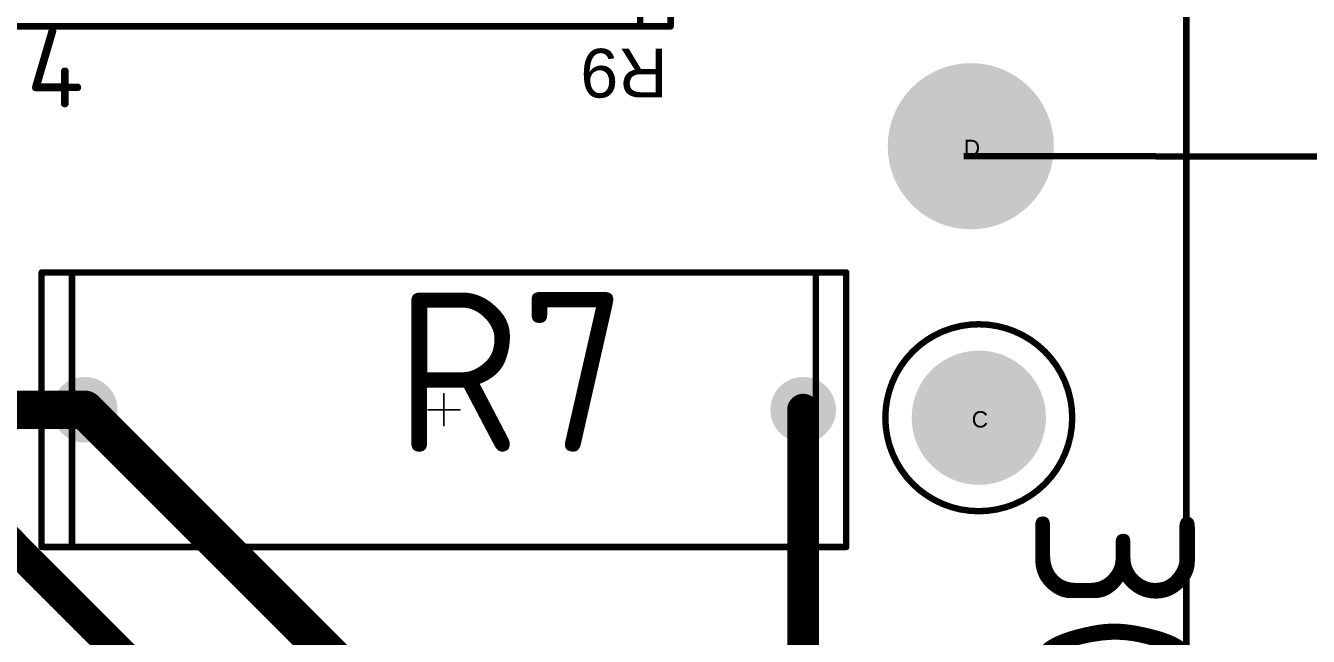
# Model space of a CAD drawing. Header units: millimetres. Extents: x 3219 to 51106, y -14166 to 2063.
# Drawn here: x 5725.13 to 5765.3, y 1878.76 to 1897.88 of the extents above; entities that cross this region are included whole.
import ezdxf

# ---------------------------------------------------------------- set-up
doc = ezdxf.new("R2010")
doc.units = ezdxf.units.MM
doc.layers.get('0').update_dxf_attribs({"lineweight": 53})
for name, color, linetype in [('Bottom Layer', 5, 'Continuous'), ('Bottom Solder', 6, 'Continuous'), ('Drill Drawing', 1, 'Continuous'), ('Mechanical 1', 6, 'Continuous'), ('Mechanical 15', 56, 'Continuous'), ('Multi-Layer', 9, 'Continuous'), ('Top 3D Body', 76, 'Continuous'), ('Top Layer', 1, 'Continuous'), ('Top Overlay', 2, 'Continuous'), ('Top Solder', 216, 'Continuous')]:
    doc.layers.add(name, color=color, linetype=linetype)
doc.layers.add('жгут', color=9, linetype='Continuous', lineweight=100)
doc.styles.add('Arial', font='arial.ttf', dxfattribs={"height": 3})
doc.styles.add('GOST type B', font='GOST_B.TTF', dxfattribs={"height": 3.5})

# ---------------------------------------------------------------- blocks, each defined once
blk = doc.blocks.new('_2_33_2__140_02_0206_00_00__70')
at = {"layer": 'Bottom Layer'}
h = blk.add_hatch(color=5, dxfattribs=at)
edge = h.paths.add_edge_path()
edge.add_arc((-11.25, 0), 0.925, 0, 360)
h = blk.add_hatch(color=5, dxfattribs=at)
edge = h.paths.add_edge_path()
edge.add_arc((11.25, 0), 0.925, 0, 360)
at = {"layer": 'Bottom Solder'}
h = blk.add_hatch(color=6, dxfattribs=at)
edge = h.paths.add_edge_path()
edge.add_arc((-11.25, 0), 1.027, 0, 360)
h = blk.add_hatch(color=6, dxfattribs=at)
edge = h.paths.add_edge_path()
edge.add_arc((11.25, 0), 1.027, 0, 360)
at = {"layer": 'Multi-Layer'}
h = blk.add_hatch(color=9, dxfattribs=at)
edge = h.paths.add_edge_path()
edge.add_arc((-11.25, 0), 0.925, 0, 360)
h = blk.add_hatch(color=9, dxfattribs=at)
edge = h.paths.add_edge_path()
edge.add_arc((11.25, 0), 0.925, 0, 360)
at = {"layer": 'Top Layer'}
h = blk.add_hatch(color=1, dxfattribs=at)
edge = h.paths.add_edge_path()
edge.add_arc((-11.25, 0), 0.925, 0, 360)
h = blk.add_hatch(color=1, dxfattribs=at)
edge = h.paths.add_edge_path()
edge.add_arc((11.25, 0), 0.925, 0, 360)
at = {"layer": 'Top Solder'}
h = blk.add_hatch(color=216, dxfattribs=at)
edge = h.paths.add_edge_path()
edge.add_arc((-11.25, 0), 1.027, 0, 360)
h = blk.add_hatch(color=216, dxfattribs=at)
edge = h.paths.add_edge_path()
edge.add_arc((11.25, 0), 1.027, 0, 360)
at = {"layer": 'Mechanical 15'}
for points in [[(0, 0.5, 0.05, 0.05, 0), (0, -0.5, 0.05, 0.05, 0)], [(0.5, 0, 0.05, 0.05, 0), (-0.5, 0, 0.05, 0.05, 0)]]:
    blk.add_lwpolyline(points, format="xyseb", dxfattribs=at)
for points in [[(-0.013, 0.5, 0.025, 0.025, 1), (0.012, 0.5, 0.025, 0.025, 1)], [(-0.513, 0, 0.025, 0.025, 1), (-0.488, 0, 0.025, 0.025, 1)], [(0.487, 0, 0.025, 0.025, 1), (0.512, 0, 0.025, 0.025, 1)], [(-0.013, -0.5, 0.025, 0.025, 1), (0.012, -0.5, 0.025, 0.025, 1)]]:
    blk.add_lwpolyline(points, format="xyseb", close=True, dxfattribs=at)
at = {"layer": 'Top 3D Body'}
for points in [[(-11.649, 4.297, 0.2, 0.2, 0), (-11.649, -4.297, 0.2, 0.2, 0)], [(11.649, 4.297, 0.2, 0.2, 0), (-11.649, 4.297, 0.2, 0.2, 0)], [(11.649, 4.297, 0.2, 0.2, 0), (11.649, -4.297, 0.2, 0.2, 0)], [(11.649, -4.297, 0.2, 0.2, 0), (-11.649, -4.297, 0.2, 0.2, 0)]]:
    blk.add_lwpolyline(points, format="xyseb", dxfattribs=at)
for points in [[(-11.699, 4.297, 0.1, 0.1, 1), (-11.599, 4.297, 0.1, 0.1, 1)], [(-11.699, 4.297, 0.1, 0.1, 1), (-11.599, 4.297, 0.1, 0.1, 1)], [(11.599, 4.297, 0.1, 0.1, 1), (11.699, 4.297, 0.1, 0.1, 1)], [(11.599, 4.297, 0.1, 0.1, 1), (11.699, 4.297, 0.1, 0.1, 1)], [(-11.699, -4.297, 0.1, 0.1, 1), (-11.599, -4.297, 0.1, 0.1, 1)], [(-11.699, -4.297, 0.1, 0.1, 1), (-11.599, -4.297, 0.1, 0.1, 1)], [(11.599, -4.297, 0.1, 0.1, 1), (11.699, -4.297, 0.1, 0.1, 1)], [(11.599, -4.297, 0.1, 0.1, 1), (11.699, -4.297, 0.1, 0.1, 1)]]:
    blk.add_lwpolyline(points, format="xyseb", close=True, dxfattribs=at)
at = {"layer": 'Top Overlay'}
for points in [[(-12.6, 4.297, 0.2, 0.2, 0), (-12.6, -4.297, 0.2, 0.2, 0)], [(12.6, 4.297, 0.2, 0.2, 0), (-12.6, 4.297, 0.2, 0.2, 0)], [(12.6, 4.297, 0.2, 0.2, 0), (12.6, -4.297, 0.2, 0.2, 0)], [(12.6, -4.297, 0.2, 0.2, 0), (-12.6, -4.297, 0.2, 0.2, 0)]]:
    blk.add_lwpolyline(points, format="xyseb", dxfattribs=at)
for points in [[(-12.65, 4.297, 0.1, 0.1, 1), (-12.55, 4.297, 0.1, 0.1, 1)], [(-12.65, 4.297, 0.1, 0.1, 1), (-12.55, 4.297, 0.1, 0.1, 1)], [(12.55, 4.297, 0.1, 0.1, 1), (12.65, 4.297, 0.1, 0.1, 1)], [(12.55, 4.297, 0.1, 0.1, 1), (12.65, 4.297, 0.1, 0.1, 1)], [(-12.65, -4.297, 0.1, 0.1, 1), (-12.55, -4.297, 0.1, 0.1, 1)], [(-12.65, -4.297, 0.1, 0.1, 1), (-12.55, -4.297, 0.1, 0.1, 1)], [(12.55, -4.297, 0.1, 0.1, 1), (12.65, -4.297, 0.1, 0.1, 1)], [(12.55, -4.297, 0.1, 0.1, 1), (12.65, -4.297, 0.1, 0.1, 1)]]:
    blk.add_lwpolyline(points, format="xyseb", close=True, dxfattribs=at)
at = {"layer": 'Top 3D Body', "style": 'Arial'}
blk.add_text('R9', height=1.524, dxfattribs=at).set_placement((-12.5, 5))
blk = doc.blocks.new('_2_33_2__140_02_0206_00_00__72')
at = {"layer": 'Bottom Layer'}
h = blk.add_hatch(color=5, dxfattribs=at)
edge = h.paths.add_edge_path()
edge.add_arc((-11.25, 0), 0.925, 0, 360)
h = blk.add_hatch(color=5, dxfattribs=at)
edge = h.paths.add_edge_path()
edge.add_arc((11.25, 0), 0.925, 0, 360)
at = {"layer": 'Bottom Solder'}
h = blk.add_hatch(color=6, dxfattribs=at)
edge = h.paths.add_edge_path()
edge.add_arc((-11.25, 0), 1.027, 0, 360)
h = blk.add_hatch(color=6, dxfattribs=at)
edge = h.paths.add_edge_path()
edge.add_arc((11.25, 0), 1.027, 0, 360)
at = {"layer": 'Multi-Layer'}
h = blk.add_hatch(color=9, dxfattribs=at)
edge = h.paths.add_edge_path()
edge.add_arc((-11.25, 0), 0.925, 0, 360)
h = blk.add_hatch(color=9, dxfattribs=at)
edge = h.paths.add_edge_path()
edge.add_arc((11.25, 0), 0.925, 0, 360)
at = {"layer": 'Top Layer'}
h = blk.add_hatch(color=1, dxfattribs=at)
edge = h.paths.add_edge_path()
edge.add_arc((-11.25, 0), 0.925, 0, 360)
h = blk.add_hatch(color=1, dxfattribs=at)
edge = h.paths.add_edge_path()
edge.add_arc((11.25, 0), 0.925, 0, 360)
at = {"layer": 'Top Solder'}
h = blk.add_hatch(color=216, dxfattribs=at)
edge = h.paths.add_edge_path()
edge.add_arc((-11.25, 0), 1.027, 0, 360)
h = blk.add_hatch(color=216, dxfattribs=at)
edge = h.paths.add_edge_path()
edge.add_arc((11.25, 0), 1.027, 0, 360)
at = {"layer": 'Mechanical 15'}
for points in [[(0, -0.5, 0.05, 0.05, 0), (0, 0.5, 0.05, 0.05, 0)], [(0.5, 0, 0.05, 0.05, 0), (-0.5, 0, 0.05, 0.05, 0)]]:
    blk.add_lwpolyline(points, format="xyseb", dxfattribs=at)
for points in [[(-0.013, 0.5, 0.025, 0.025, 1), (0.012, 0.5, 0.025, 0.025, 1)], [(-0.512, 0, 0.025, 0.025, 1), (-0.487, 0, 0.025, 0.025, 1)], [(0.487, 0, 0.025, 0.025, 1), (0.512, 0, 0.025, 0.025, 1)], [(-0.013, -0.5, 0.025, 0.025, 1), (0.012, -0.5, 0.025, 0.025, 1)]]:
    blk.add_lwpolyline(points, format="xyseb", close=True, dxfattribs=at)
at = {"layer": 'Top 3D Body'}
for points in [[(-11.649, 4.297, 0.2, 0.2, 0), (-11.649, -4.297, 0.2, 0.2, 0)], [(11.649, 4.297, 0.2, 0.2, 0), (-11.649, 4.297, 0.2, 0.2, 0)], [(11.649, 4.297, 0.2, 0.2, 0), (11.649, -4.297, 0.2, 0.2, 0)], [(11.649, -4.297, 0.2, 0.2, 0), (-11.649, -4.297, 0.2, 0.2, 0)]]:
    blk.add_lwpolyline(points, format="xyseb", dxfattribs=at)
for points in [[(-11.699, 4.297, 0.1, 0.1, 1), (-11.599, 4.297, 0.1, 0.1, 1)], [(-11.699, 4.297, 0.1, 0.1, 1), (-11.599, 4.297, 0.1, 0.1, 1)], [(11.599, 4.297, 0.1, 0.1, 1), (11.699, 4.297, 0.1, 0.1, 1)], [(11.599, 4.297, 0.1, 0.1, 1), (11.699, 4.297, 0.1, 0.1, 1)], [(-11.699, -4.297, 0.1, 0.1, 1), (-11.599, -4.297, 0.1, 0.1, 1)], [(-11.699, -4.297, 0.1, 0.1, 1), (-11.599, -4.297, 0.1, 0.1, 1)], [(11.599, -4.297, 0.1, 0.1, 1), (11.699, -4.297, 0.1, 0.1, 1)], [(11.599, -4.297, 0.1, 0.1, 1), (11.699, -4.297, 0.1, 0.1, 1)]]:
    blk.add_lwpolyline(points, format="xyseb", close=True, dxfattribs=at)
at = {"layer": 'Top Overlay'}
for points in [[(-12.6, 4.297, 0.2, 0.2, 0), (-12.6, -4.297, 0.2, 0.2, 0)], [(12.6, 4.297, 0.2, 0.2, 0), (-12.6, 4.297, 0.2, 0.2, 0)], [(12.6, 4.297, 0.2, 0.2, 0), (12.6, -4.297, 0.2, 0.2, 0)], [(12.6, -4.297, 0.2, 0.2, 0), (-12.6, -4.297, 0.2, 0.2, 0)]]:
    blk.add_lwpolyline(points, format="xyseb", dxfattribs=at)
for points in [[(-12.65, 4.297, 0.1, 0.1, 1), (-12.55, 4.297, 0.1, 0.1, 1)], [(-12.65, 4.297, 0.1, 0.1, 1), (-12.55, 4.297, 0.1, 0.1, 1)], [(12.55, 4.297, 0.1, 0.1, 1), (12.65, 4.297, 0.1, 0.1, 1)], [(12.55, 4.297, 0.1, 0.1, 1), (12.65, 4.297, 0.1, 0.1, 1)], [(-12.65, -4.297, 0.1, 0.1, 1), (-12.55, -4.297, 0.1, 0.1, 1)], [(-12.65, -4.297, 0.1, 0.1, 1), (-12.55, -4.297, 0.1, 0.1, 1)], [(12.55, -4.297, 0.1, 0.1, 1), (12.65, -4.297, 0.1, 0.1, 1)], [(12.55, -4.297, 0.1, 0.1, 1), (12.65, -4.297, 0.1, 0.1, 1)]]:
    blk.add_lwpolyline(points, format="xyseb", close=True, dxfattribs=at)

msp = doc.modelspace()

# ---------------------------------------------------------------- hatches: boundary and pattern name
at = {"layer": 'Bottom Layer'}
h = msp.add_hatch(color=5, dxfattribs=at)
edge = h.paths.add_edge_path()
edge.add_arc((5754.729, 1894.108), 2.5, 0, 360)
h = msp.add_hatch(color=5, dxfattribs=at)
edge = h.paths.add_edge_path()
edge.add_arc((5754.979, 1885.608), 2, 0, 360)
at = {"layer": 'Bottom Solder'}
h = msp.add_hatch(color=6, dxfattribs=at)
edge = h.paths.add_edge_path()
edge.add_arc((5754.729, 1894.108), 2.602, 0, 360)
h = msp.add_hatch(color=6, dxfattribs=at)
edge = h.paths.add_edge_path()
edge.add_arc((5754.979, 1885.608), 2.102, 0, 360)
at = {"layer": 'Multi-Layer'}
h = msp.add_hatch(color=9, dxfattribs=at)
edge = h.paths.add_edge_path()
edge.add_arc((5754.729, 1894.108), 2.5, 0, 360)
h = msp.add_hatch(color=9, dxfattribs=at)
edge = h.paths.add_edge_path()
edge.add_arc((5754.979, 1885.608), 2, 0, 360)
at = {"layer": 'Top Layer'}
h = msp.add_hatch(color=1, dxfattribs=at)
edge = h.paths.add_edge_path()
edge.add_arc((5754.729, 1894.108), 2.5, 0, 360)
h = msp.add_hatch(color=1, dxfattribs=at)
edge = h.paths.add_edge_path()
edge.add_arc((5754.979, 1885.608), 2, 0, 360)
at = {"layer": 'Top Solder'}
h = msp.add_hatch(color=216, dxfattribs=at)
edge = h.paths.add_edge_path()
edge.add_arc((5754.729, 1894.108), 2.602, 0, 360)
h = msp.add_hatch(color=216, dxfattribs=at)
edge = h.paths.add_edge_path()
edge.add_arc((5754.979, 1885.608), 2.102, 0, 360)

# ---------------------------------------------------------------- linework, layer by layer
at = {"layer": 'Bottom Layer'}
msp.add_lwpolyline([(5722.229, 1884.108, 1, 1, 0), (5728.479, 1877.858, 1, 1, 0)], format="xyseb", dxfattribs=at)
at = {"layer": 'Drill Drawing'}
for points in [[(5726.852, 1885.985, 0.0508, 0.0508, 0), (5726.979, 1886.112, 0.0508, 0.0508, 0)], [(5726.979, 1886.112, 0.0508, 0.0508, 0), (5727.106, 1885.985, 0.0508, 0.0508, 0)], [(5749.352, 1885.985, 0.0508, 0.0508, 0), (5749.479, 1886.112, 0.0508, 0.0508, 0)], [(5749.479, 1886.112, 0.0508, 0.0508, 0), (5749.606, 1885.985, 0.0508, 0.0508, 0)], [(5726.725, 1885.985, 0.0508, 0.0508, 0), (5726.852, 1885.858, 0.0508, 0.0508, 0)], [(5726.725, 1885.985, 0.0508, 0.0508, 0), (5726.852, 1885.985, 0.0508, 0.0508, 0)], [(5726.725, 1885.731, 0.0508, 0.0508, 0), (5726.852, 1885.858, 0.0508, 0.0508, 0)], [(5726.725, 1885.731, 0.0508, 0.0508, 0), (5726.852, 1885.731, 0.0508, 0.0508, 0)], [(5726.852, 1885.731, 0.0508, 0.0508, 0), (5726.979, 1885.604, 0.0508, 0.0508, 0)], [(5726.979, 1885.604, 0.0508, 0.0508, 0), (5727.106, 1885.731, 0.0508, 0.0508, 0)], [(5727.106, 1885.985, 0.0508, 0.0508, 0), (5727.233, 1885.985, 0.0508, 0.0508, 0)], [(5727.106, 1885.858, 0.0508, 0.0508, 0), (5727.233, 1885.985, 0.0508, 0.0508, 0)], [(5727.106, 1885.858, 0.0508, 0.0508, 0), (5727.233, 1885.731, 0.0508, 0.0508, 0)], [(5727.106, 1885.731, 0.0508, 0.0508, 0), (5727.233, 1885.731, 0.0508, 0.0508, 0)], [(5749.225, 1885.985, 0.0508, 0.0508, 0), (5749.352, 1885.858, 0.0508, 0.0508, 0)], [(5749.225, 1885.985, 0.0508, 0.0508, 0), (5749.352, 1885.985, 0.0508, 0.0508, 0)], [(5749.225, 1885.731, 0.0508, 0.0508, 0), (5749.352, 1885.858, 0.0508, 0.0508, 0)], [(5749.225, 1885.731, 0.0508, 0.0508, 0), (5749.352, 1885.731, 0.0508, 0.0508, 0)], [(5749.352, 1885.731, 0.0508, 0.0508, 0), (5749.479, 1885.604, 0.0508, 0.0508, 0)], [(5749.479, 1885.604, 0.0508, 0.0508, 0), (5749.606, 1885.731, 0.0508, 0.0508, 0)], [(5749.606, 1885.985, 0.0508, 0.0508, 0), (5749.733, 1885.985, 0.0508, 0.0508, 0)], [(5749.606, 1885.858, 0.0508, 0.0508, 0), (5749.733, 1885.985, 0.0508, 0.0508, 0)], [(5749.606, 1885.858, 0.0508, 0.0508, 0), (5749.733, 1885.731, 0.0508, 0.0508, 0)], [(5749.606, 1885.731, 0.0508, 0.0508, 0), (5749.733, 1885.731, 0.0508, 0.0508, 0)]]:
    msp.add_lwpolyline(points, format="xyseb", dxfattribs=at)
for points in [[(5726.966, 1886.112, 0.0254, 0.0254, 1), (5726.991, 1886.112, 0.0254, 0.0254, 1)], [(5726.966, 1886.112, 0.0254, 0.0254, 1), (5726.991, 1886.112, 0.0254, 0.0254, 1)], [(5749.466, 1886.112, 0.0254, 0.0254, 1), (5749.491, 1886.112, 0.0254, 0.0254, 1)], [(5749.466, 1886.112, 0.0254, 0.0254, 1), (5749.491, 1886.112, 0.0254, 0.0254, 1)], [(5726.712, 1885.985, 0.0254, 0.0254, 1), (5726.737, 1885.985, 0.0254, 0.0254, 1)], [(5726.712, 1885.985, 0.0254, 0.0254, 1), (5726.737, 1885.985, 0.0254, 0.0254, 1)], [(5726.712, 1885.731, 0.0254, 0.0254, 1), (5726.737, 1885.731, 0.0254, 0.0254, 1)], [(5726.712, 1885.731, 0.0254, 0.0254, 1), (5726.737, 1885.731, 0.0254, 0.0254, 1)], [(5726.839, 1885.985, 0.0254, 0.0254, 1), (5726.864, 1885.985, 0.0254, 0.0254, 1)], [(5726.839, 1885.985, 0.0254, 0.0254, 1), (5726.864, 1885.985, 0.0254, 0.0254, 1)], [(5726.839, 1885.858, 0.0254, 0.0254, 1), (5726.864, 1885.858, 0.0254, 0.0254, 1)], [(5726.839, 1885.858, 0.0254, 0.0254, 1), (5726.864, 1885.858, 0.0254, 0.0254, 1)], [(5726.839, 1885.731, 0.0254, 0.0254, 1), (5726.864, 1885.731, 0.0254, 0.0254, 1)], [(5726.839, 1885.731, 0.0254, 0.0254, 1), (5726.864, 1885.731, 0.0254, 0.0254, 1)], [(5727.093, 1885.985, 0.0254, 0.0254, 1), (5727.118, 1885.985, 0.0254, 0.0254, 1)], [(5727.093, 1885.985, 0.0254, 0.0254, 1), (5727.118, 1885.985, 0.0254, 0.0254, 1)], [(5727.093, 1885.858, 0.0254, 0.0254, 1), (5727.118, 1885.858, 0.0254, 0.0254, 1)], [(5727.093, 1885.858, 0.0254, 0.0254, 1), (5727.118, 1885.858, 0.0254, 0.0254, 1)], [(5727.093, 1885.731, 0.0254, 0.0254, 1), (5727.118, 1885.731, 0.0254, 0.0254, 1)], [(5727.093, 1885.731, 0.0254, 0.0254, 1), (5727.118, 1885.731, 0.0254, 0.0254, 1)], [(5727.22, 1885.985, 0.0254, 0.0254, 1), (5727.245, 1885.985, 0.0254, 0.0254, 1)], [(5727.22, 1885.985, 0.0254, 0.0254, 1), (5727.245, 1885.985, 0.0254, 0.0254, 1)], [(5727.22, 1885.731, 0.0254, 0.0254, 1), (5727.245, 1885.731, 0.0254, 0.0254, 1)], [(5727.22, 1885.731, 0.0254, 0.0254, 1), (5727.245, 1885.731, 0.0254, 0.0254, 1)], [(5749.212, 1885.985, 0.0254, 0.0254, 1), (5749.237, 1885.985, 0.0254, 0.0254, 1)], [(5749.212, 1885.985, 0.0254, 0.0254, 1), (5749.237, 1885.985, 0.0254, 0.0254, 1)], [(5749.212, 1885.731, 0.0254, 0.0254, 1), (5749.237, 1885.731, 0.0254, 0.0254, 1)], [(5749.212, 1885.731, 0.0254, 0.0254, 1), (5749.237, 1885.731, 0.0254, 0.0254, 1)], [(5749.339, 1885.985, 0.0254, 0.0254, 1), (5749.364, 1885.985, 0.0254, 0.0254, 1)], [(5749.339, 1885.985, 0.0254, 0.0254, 1), (5749.364, 1885.985, 0.0254, 0.0254, 1)], [(5749.339, 1885.858, 0.0254, 0.0254, 1), (5749.364, 1885.858, 0.0254, 0.0254, 1)], [(5749.339, 1885.858, 0.0254, 0.0254, 1), (5749.364, 1885.858, 0.0254, 0.0254, 1)], [(5749.339, 1885.731, 0.0254, 0.0254, 1), (5749.364, 1885.731, 0.0254, 0.0254, 1)], [(5749.339, 1885.731, 0.0254, 0.0254, 1), (5749.364, 1885.731, 0.0254, 0.0254, 1)], [(5749.593, 1885.985, 0.0254, 0.0254, 1), (5749.618, 1885.985, 0.0254, 0.0254, 1)], [(5749.593, 1885.985, 0.0254, 0.0254, 1), (5749.618, 1885.985, 0.0254, 0.0254, 1)], [(5749.593, 1885.858, 0.0254, 0.0254, 1), (5749.618, 1885.858, 0.0254, 0.0254, 1)], [(5749.593, 1885.858, 0.0254, 0.0254, 1), (5749.618, 1885.858, 0.0254, 0.0254, 1)], [(5749.593, 1885.731, 0.0254, 0.0254, 1), (5749.618, 1885.731, 0.0254, 0.0254, 1)], [(5749.593, 1885.731, 0.0254, 0.0254, 1), (5749.618, 1885.731, 0.0254, 0.0254, 1)], [(5749.72, 1885.985, 0.0254, 0.0254, 1), (5749.745, 1885.985, 0.0254, 0.0254, 1)], [(5749.72, 1885.985, 0.0254, 0.0254, 1), (5749.745, 1885.985, 0.0254, 0.0254, 1)], [(5749.72, 1885.731, 0.0254, 0.0254, 1), (5749.745, 1885.731, 0.0254, 0.0254, 1)], [(5749.72, 1885.731, 0.0254, 0.0254, 1), (5749.745, 1885.731, 0.0254, 0.0254, 1)], [(5726.966, 1885.604, 0.0254, 0.0254, 1), (5726.991, 1885.604, 0.0254, 0.0254, 1)], [(5726.966, 1885.604, 0.0254, 0.0254, 1), (5726.991, 1885.604, 0.0254, 0.0254, 1)], [(5749.466, 1885.604, 0.0254, 0.0254, 1), (5749.491, 1885.604, 0.0254, 0.0254, 1)], [(5749.466, 1885.604, 0.0254, 0.0254, 1), (5749.491, 1885.604, 0.0254, 0.0254, 1)]]:
    msp.add_lwpolyline(points, format="xyseb", close=True, dxfattribs=at)
at = {"layer": 'Mechanical 1'}
msp.add_lwpolyline([(5761.479, 1760.358, 0.2, 0.2, 0), (5761.479, 1990.358, 0.2, 0.2, 0)], format="xyseb", dxfattribs=at)
at = {"layer": 'Top Layer'}
for points in [[(5720.729, 1885.858, 1.2, 1.2, 0), (5726.979, 1885.858, 1.2, 1.2, 0)], [(5726.854, 1885.858, 1.2, 1.2, 0), (5726.979, 1885.858, 1.2, 1.2, 0)], [(5726.979, 1885.858, 1.2, 1.2, 0), (5746.229, 1866.608, 1.2, 1.2, 0)], [(5749.479, 1870.52, 1, 1, 0), (5749.479, 1885.858, 1, 1, 0)]]:
    msp.add_lwpolyline(points, format="xyseb", dxfattribs=at)
for points in [[(5726.554, 1885.858, 0.6, 0.6, 1), (5727.154, 1885.858, 0.6, 0.6, 1)], [(5726.679, 1885.858, 0.6, 0.6, 1), (5727.279, 1885.858, 0.6, 0.6, 1)], [(5726.679, 1885.858, 0.6, 0.6, 1), (5727.279, 1885.858, 0.6, 0.6, 1)], [(5726.679, 1885.858, 0.6, 0.6, 1), (5727.279, 1885.858, 0.6, 0.6, 1)], [(5749.229, 1885.858, 0.5, 0.5, 1), (5749.729, 1885.858, 0.5, 0.5, 1)]]:
    msp.add_lwpolyline(points, format="xyseb", close=True, dxfattribs=at)
at = {"layer": 'Top Overlay'}
for points in [[(5757.905, 1885.608, 0.2, 0.2, 1), (5752.052, 1885.608, 0.2, 0.2, 1)], [(5752.002, 1885.608, 0.1, 0.1, 1), (5752.102, 1885.608, 0.1, 0.1, 1)], [(5757.855, 1885.608, 0.1, 0.1, 1), (5757.955, 1885.608, 0.1, 0.1, 1)]]:
    msp.add_lwpolyline(points, format="xyseb", close=True, dxfattribs=at)
at = {"layer": 'жгут'}
msp.add_line((5754.508, 1893.803), (5774.947, 1893.775), dxfattribs=at)

# ---------------------------------------------------------------- block references
at = {"rotation": 180}
for name, p in [('_2_33_2__140_02_0206_00_00__70', (5732.729, 1902.158)), ('_2_33_2__140_02_0206_00_00__72', (5738.229, 1885.858))]:
    msp.add_blockref(name, p, dxfattribs=at)

# ---------------------------------------------------------------- texts
at = {"layer": 'Drill Drawing', "style": 'Arial'}
for s, p in [('D', (5754.508, 1893.803)), ('C', (5754.758, 1885.303))]:
    msp.add_text(s, height=0.508, dxfattribs=at).set_placement(p)
at = {"layer": 'Top Overlay', "style": 'GOST type B'}
for s, height, p in [('R14', 2.5, (5721.995, 1895.321)), ('R7', 5, (5736.697, 1884.546))]:
    msp.add_text(s, height=height, dxfattribs=at).set_placement(p)
msp.add_text('30V', height=5, rotation=270, dxfattribs=at).set_placement((5756.729, 1882.858))

doc.saveas('drawing.dxf')
